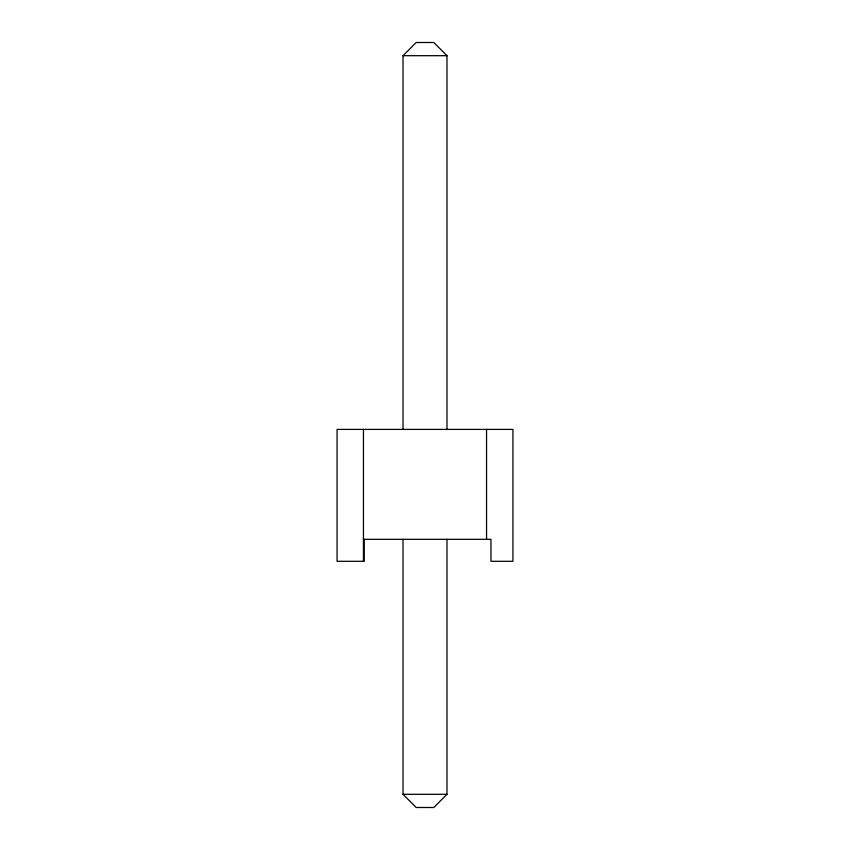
<?xml version="1.0" encoding="UTF-8"?>
<svg xmlns="http://www.w3.org/2000/svg" width="850" height="850" viewBox="0 0 850 850"><rect width="100%" height="100%" fill="white"/><g stroke="black" fill="none" stroke-linecap="round" stroke-linejoin="round"><path stroke-width="1.27" d="M403.017 429.399L403.017 55.686L416.203 42.5L433.797 42.5L446.983 55.686L446.983 429.399M446.983 539.314L446.983 794.314L433.797 807.5L416.203 807.5L403.017 794.314L403.017 539.314M403.017 55.686L446.983 55.686M363.449 539.314L490.949 539.314L490.949 561.298L512.933 561.298L512.933 429.399L337.067 429.399L337.067 561.298L364.172 561.298L364.172 539.314M403.017 794.314L446.983 794.314M486.551 429.399L486.551 539.314M363.449 429.399L363.449 561.298"/></g></svg>
